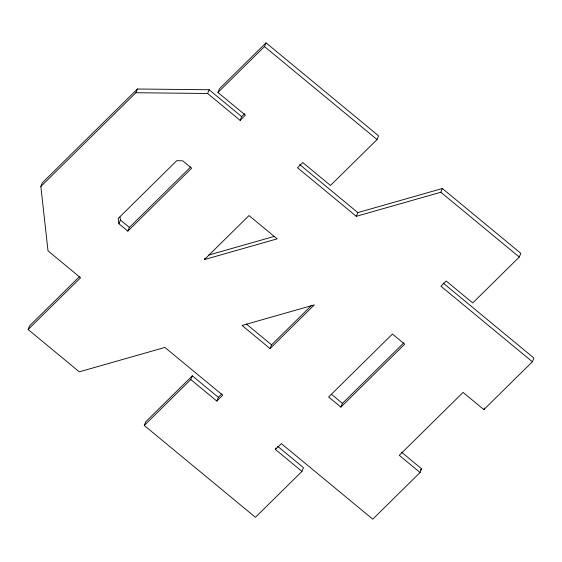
<?xml version="1.0" encoding="UTF-8"?>
<svg xmlns="http://www.w3.org/2000/svg" width="562" height="562" viewBox="0 0 562 562"><rect width="100%" height="100%" fill="white"/><g stroke="black" fill="none" stroke-linecap="round" stroke-linejoin="round"><path stroke-width="0.84" d="M40.85 186.472L42.375 182.741L137.416 89.007L209.127 89.751L241.681 116.643L240.15 120.373L207.596 93.475L135.885 92.73L40.85 186.472L48.016 250.877L80.57 277.776L28.1 329.522L79.305 371.826L164.912 347.442L222.749 395.219L216.827 401.064L190.785 379.554L192.316 375.83L218.358 397.341L216.827 401.064M28.1 329.522L29.631 325.798L79.6 276.511M135.885 92.73L137.416 89.007M118.919 223.746L118.16 218.47L176.749 160.683L182.72 160.823L191.656 168.207L127.855 231.13L118.919 223.746L120.451 220.023L120.015 217.009M127.855 231.13L129.386 227.406L190.708 166.921M207.596 93.475L209.127 89.751M240.15 120.373L245.418 115.175L217.944 92.477L219.468 88.747L266.016 42.838L378.577 135.828L377.046 139.552L330.505 185.46L302.77 162.551L297.502 167.743L356.301 216.314L440.833 192.239L442.357 188.509L520.819 253.322L519.288 257.052L472.747 302.953L446.193 281.021L440.924 286.22L532.369 361.759L483.875 409.593L463.081 392.417L399.287 455.339L420.074 472.516L372.789 519.162L281.337 443.622L275.415 449.467L301.97 471.399L255.422 517.307L144.244 425.462L145.769 421.732L192.316 375.83M217.944 92.477L264.484 46.569L266.016 42.838M204.392 259.581L249.008 215.576L277.178 238.85L204.392 259.581L205.004 258.091M270.041 348.58L314.348 304.878L242.06 325.468L270.041 348.58L271.565 344.85L311.51 305.461M356.301 216.314L357.832 212.591L442.357 188.509M275.415 449.467L276.026 447.97M301.97 471.399L303.494 467.668L277.607 446.284M340.888 407.106L404.689 344.176L392.431 334.053L328.63 396.976L340.888 407.106L342.42 403.376L403.741 342.897M420.074 472.516L421.605 468.792L401.486 452.171M483.875 409.593L484.486 408.096M532.369 361.759L533.9 358.029L443.123 283.044M241.681 116.643L244.611 113.756M144.244 425.462L190.785 379.554M218.358 397.341L221.913 393.836M420.362 470.015L421.605 468.792M208.432 255.141L274.53 236.314M264.484 46.569L377.046 139.552M440.833 192.239L519.288 257.052M299.708 164.575L357.832 212.591M120.451 220.023L129.386 227.406M246.254 323.944L271.565 344.85M331.447 394.313L342.42 403.376"/></g></svg>
